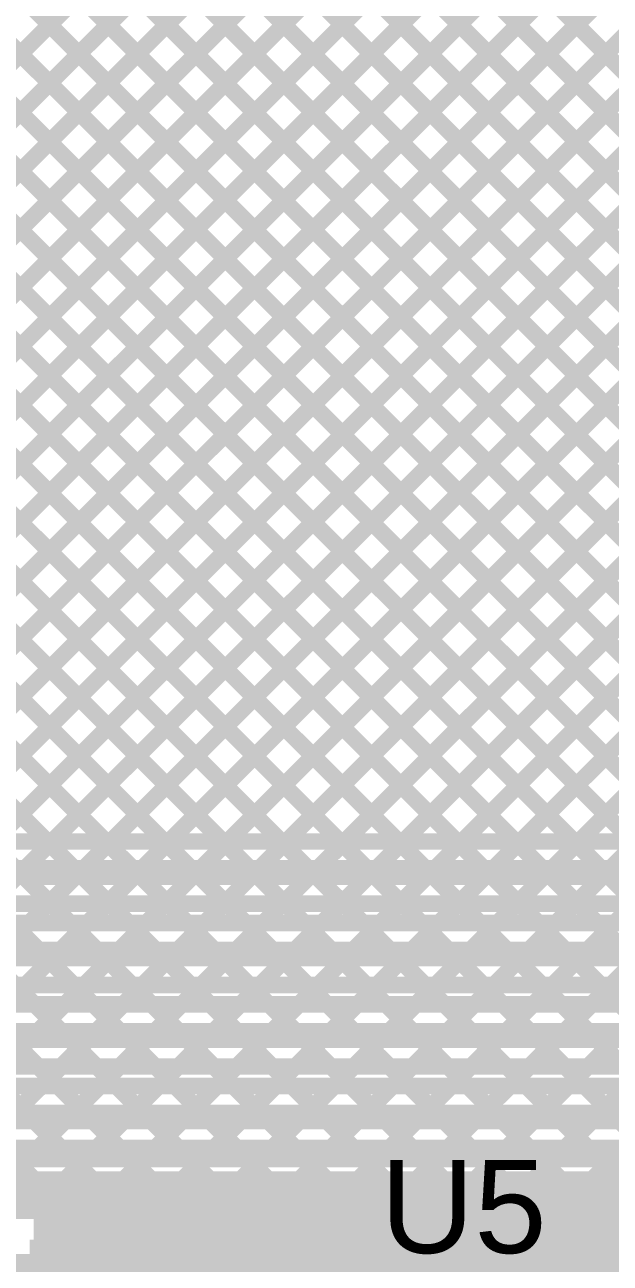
# Model space of a CAD drawing. Header units: millimetres. Extents: x -0.08 to 7.12, y -0.08 to 3.98.
# Drawn here: x 0.381 to 0.664, y 2.927 to 3.525 of the extents above; entities that cross this region are included whole.
import ezdxf

# ---------------------------------------------------------------- set-up
doc = ezdxf.new("R2010")
doc.units = ezdxf.units.MM
doc.header["$MEASUREMENT"] = 0
for name, color, linetype in [('BottomLayer', 5, 'Continuous'), ('BottomSolder', 6, 'Continuous'), ('TopLayer', 1, 'Continuous'), ('TopOverlay', 2, 'Continuous'), ('TopSolder', 216, 'Continuous')]:
    doc.layers.add(name, color=color, linetype=linetype)
doc.styles.add('Arial', font='', dxfattribs={"height": 0.2})
doc.styles.get('Arial').set_extended_font_data('Arial')

msp = doc.modelspace()

# ---------------------------------------------------------------- hatches: boundary and pattern name
at = {"layer": 'BottomLayer'}
msp.add_hatch(color=5, dxfattribs=at).paths.add_polyline_path([(0.385, 2.738), (0.939, 2.738), (0.939, 2.958), (0.385, 2.958)])
h = msp.add_hatch(color=5, dxfattribs=at)
edge = h.paths.add_edge_path()
edge.add_arc((0.494, 2.92), 0.01181, 0, 360)
at = {"layer": 'BottomSolder'}
h = msp.add_hatch(color=6, dxfattribs=at)
edge = h.paths.add_edge_path()
edge.add_arc((0.494, 2.92), 0.01581, 0, 360)
at = {"layer": 'TopLayer'}
msp.add_hatch(color=1, dxfattribs=at).paths.add_polyline_path([(0.383, 2.773), (0.727, 2.773), (0.727, 2.938), (0.383, 2.938)])
h = msp.add_hatch(color=1, dxfattribs=at)
edge = h.paths.add_edge_path()
edge.add_arc((0.494, 2.92), 0.01181, 0, 360)
at = {"layer": 'TopSolder'}
h = msp.add_hatch(color=216, dxfattribs=at)
edge = h.paths.add_edge_path()
edge.add_arc((0.494, 2.92), 0.01581, 0, 360)

# ---------------------------------------------------------------- linework, layer by layer
at = {"layer": 'BottomLayer', "const_width": 0.008}
for points in [[(-0.022, 3.08225), (0.67175, 3.776)], [(-0.022, 3.05396), (0.70004, 3.776)], [(-0.022, 3.11053), (0.64347, 3.776)], [(-0.022, 2.91254), (0.84146, 3.776)], [(-0.022, 2.99739), (0.75661, 3.776)], [(-0.022, 3.02568), (0.72832, 3.776)], [(-0.022, 2.96911), (0.78489, 3.776)], [(-0.022, 2.94082), (0.81318, 3.776)], [(-0.022, 2.88426), (0.86974, 3.776)], [(0.0525, 2.84562), (0.98288, 3.776)], [(0.0525, 2.76077), (1.06773, 3.776)], [(0.0525, 2.81733), (1.01117, 3.776)], [(0.0525, 2.78905), (1.03945, 3.776)], [(0.05715, 3.776), (0.86615, 2.967)], [(0.08543, 3.776), (0.89443, 2.967)], [(0.10547, 2.98344), (0.89803, 3.776)], [(0.11371, 3.776), (0.92271, 2.967)], [(0.12712, 2.97681), (0.92631, 3.776)], [(0.13529, 2.95669), (0.9546, 3.776)], [(0.142, 3.776), (1.1423, 2.7757)], [(0.17028, 3.776), (1.15644, 2.78984)], [(0.19857, 3.776), (1.17058, 2.80399)], [(0.22685, 3.776), (1.18472, 2.81813)], [(0.22718, 2.90716), (1.09602, 3.776)], [(0.25514, 3.776), (1.19887, 2.83227)], [(0.2558, 2.9075), (1.1243, 3.776)], [(0.28342, 3.776), (1.21301, 2.84641)], [(0.28409, 2.9075), (1.15259, 3.776)], [(0.3117, 3.776), (1.22715, 2.86056)], [(0.31237, 2.9075), (1.18087, 3.776)], [(0.33999, 3.776), (1.24129, 2.8747)], [(0.36827, 3.776), (1.25543, 2.88884)], [(0.39656, 3.776), (1.26958, 2.90298)], [(0.40016, 2.967), (1.20916, 3.776)], [(0.42844, 2.967), (1.23744, 3.776)], [(0.45672, 2.967), (1.26572, 3.776)], [(0.48501, 2.967), (1.29401, 3.776)], [(0.51329, 2.967), (1.32229, 3.776)], [(0.54158, 2.967), (1.35058, 3.776)], [(0.56986, 2.967), (1.37886, 3.776)], [(0.59815, 2.967), (1.40715, 3.776)], [(0.62643, 2.967), (1.43543, 3.776)], [(0.65471, 2.967), (1.46371, 3.776)], [(0.0579, 3.74696), (0.83786, 2.967)], [(0.05123, 3.72535), (0.80958, 2.967)], [(0.03874, 3.70955), (0.78129, 2.967)], [(0.02122, 3.69879), (0.75301, 2.967)], [(-0.00315, 3.69487), (0.72472, 2.967)], [(-0.022, 3.68544), (0.69644, 2.967)], [(-0.022, 3.65716), (0.66816, 2.967)], [(-0.022, 3.62887), (0.63987, 2.967)], [(-0.022, 3.60059), (0.61159, 2.967)], [(-0.022, 3.5723), (0.5833, 2.967)], [(-0.022, 3.54402), (0.55502, 2.967)], [(-0.022, 3.51573), (0.52673, 2.967)], [(-0.022, 3.48745), (0.49845, 2.967)], [(-0.022, 3.45917), (0.47017, 2.967)], [(-0.022, 3.43088), (0.44188, 2.967)], [(-0.022, 3.4026), (0.4136, 2.967)], [(-0.022, 3.37431), (0.38531, 2.967)], [(0.376, 2.967), (0.948, 2.967)]]:
    msp.add_lwpolyline(points, dxfattribs=at)
at = {"layer": 'BottomLayer', "const_width": 0.004}
for points in [[(0.38331, 2.967, 1), (0.38731, 2.967, 1)], [(0.39816, 2.967, 1), (0.40216, 2.967, 1)], [(0.4116, 2.967, 1), (0.4156, 2.967, 1)], [(0.42644, 2.967, 1), (0.43044, 2.967, 1)], [(0.43988, 2.967, 1), (0.44388, 2.967, 1)], [(0.45472, 2.967, 1), (0.45872, 2.967, 1)], [(0.46817, 2.967, 1), (0.47217, 2.967, 1)], [(0.48301, 2.967, 1), (0.48701, 2.967, 1)], [(0.49645, 2.967, 1), (0.50045, 2.967, 1)], [(0.51129, 2.967, 1), (0.51529, 2.967, 1)], [(0.52473, 2.967, 1), (0.52873, 2.967, 1)], [(0.53958, 2.967, 1), (0.54358, 2.967, 1)], [(0.55302, 2.967, 1), (0.55702, 2.967, 1)], [(0.56786, 2.967, 1), (0.57186, 2.967, 1)], [(0.5813, 2.967, 1), (0.5853, 2.967, 1)], [(0.59615, 2.967, 1), (0.60015, 2.967, 1)], [(0.60959, 2.967, 1), (0.61359, 2.967, 1)], [(0.62443, 2.967, 1), (0.62843, 2.967, 1)], [(0.63787, 2.967, 1), (0.64187, 2.967, 1)], [(0.65271, 2.967, 1), (0.65671, 2.967, 1)]]:
    msp.add_lwpolyline(points, format="xyb", close=True, dxfattribs=at)
at = {"layer": 'TopLayer'}
for points, const_width in [([(0.00573, 3.13826), (0.64347, 3.776)], 0.008), ([(0.03002, 3.13427), (0.67175, 3.776)], 0.008), ([(0.05715, 3.776), (0.70272, 3.13043)], 0.008), ([(0.05831, 3.13427), (0.70004, 3.776)], 0.008), ([(0.08543, 3.776), (0.731, 3.13043)], 0.008), ([(0.08659, 3.13427), (0.72832, 3.776)], 0.008), ([(0.11103, 3.13043), (0.75661, 3.776)], 0.008), ([(0.11371, 3.776), (0.75929, 3.13043)], 0.008), ([(0.13932, 3.13043), (0.78489, 3.776)], 0.008), ([(0.142, 3.776), (0.78757, 3.13043)], 0.008), ([(0.1676, 3.13043), (0.81318, 3.776)], 0.008), ([(0.17028, 3.776), (0.81586, 3.13043)], 0.008), ([(0.19588, 3.13043), (0.84146, 3.776)], 0.008), ([(0.19857, 3.776), (0.84414, 3.13043)], 0.008), ([(0.22417, 3.13043), (0.86974, 3.776)], 0.008), ([(0.22685, 3.776), (0.87243, 3.13043)], 0.008), ([(0.25245, 3.13043), (0.89803, 3.776)], 0.008), ([(0.25514, 3.776), (0.90071, 3.13043)], 0.008), ([(0.28074, 3.13043), (0.92631, 3.776)], 0.008), ([(0.28342, 3.776), (0.92899, 3.13043)], 0.008), ([(0.30902, 3.13043), (0.9546, 3.776)], 0.008), ([(0.3117, 3.776), (0.95728, 3.13043)], 0.008), ([(0.33731, 3.13043), (0.98288, 3.776)], 0.008), ([(0.33999, 3.776), (0.98556, 3.13043)], 0.008), ([(0.36559, 3.13043), (1.01117, 3.776)], 0.008), ([(0.36827, 3.776), (1.01385, 3.13043)], 0.008), ([(0.39387, 3.13043), (1.03945, 3.776)], 0.008), ([(0.39656, 3.776), (1.04213, 3.13043)], 0.008), ([(0.42216, 3.13043), (1.06773, 3.776)], 0.008), ([(0.45044, 3.13043), (1.09602, 3.776)], 0.008), ([(0.47873, 3.13043), (1.1243, 3.776)], 0.008), ([(0.50701, 3.13043), (1.15259, 3.776)], 0.008), ([(0.5353, 3.13043), (1.18087, 3.776)], 0.008), ([(0.56358, 3.13043), (1.20916, 3.776)], 0.008), ([(0.59186, 3.13043), (1.23744, 3.776)], 0.008), ([(0.62015, 3.13043), (1.26572, 3.776)], 0.008), ([(0.64843, 3.13043), (1.29401, 3.776)], 0.008), ([(0.0579, 3.74696), (0.67444, 3.13043)], 0.008), ([(0.05123, 3.72535), (0.64615, 3.13043)], 0.008), ([(0.03874, 3.70955), (0.61787, 3.13043)], 0.008), ([(0.02122, 3.69879), (0.58958, 3.13043)], 0.008), ([(-0.00315, 3.69487), (0.5613, 3.13043)], 0.008), ([(-0.022, 3.68544), (0.53301, 3.13043)], 0.008), ([(-0.022, 3.65716), (0.50473, 3.13043)], 0.008), ([(-0.022, 3.62887), (0.47645, 3.13043)], 0.008), ([(-0.022, 3.60059), (0.44816, 3.13043)], 0.008), ([(-0.022, 3.5723), (0.41988, 3.13043)], 0.008), ([(-0.022, 3.54402), (0.39159, 3.13043)], 0.008), ([(0.1012, 3.13043), (3.87761, 3.13043)], 0.008), ([(0.0607, 3.11543), (3.892, 3.11543)], 0.012), ([(0.1012, 3.10043), (3.87754, 3.10043)], 0.008), ([(0.38279, 3.09106), (0.39216, 3.10043)], 0.008), ([(0.39331, 3.10043), (0.40268, 3.09106)], 0.008), ([(0.41107, 3.09106), (0.42044, 3.10043)], 0.008), ([(0.42159, 3.10043), (0.43096, 3.09106)], 0.008), ([(0.43936, 3.09106), (0.44873, 3.10043)], 0.008), ([(0.44988, 3.10043), (0.45925, 3.09106)], 0.008), ([(0.46764, 3.09106), (0.47701, 3.10043)], 0.008), ([(0.47816, 3.10043), (0.48753, 3.09106)], 0.008), ([(0.49593, 3.09106), (0.5053, 3.10043)], 0.008), ([(0.50645, 3.10043), (0.51582, 3.09106)], 0.008), ([(0.52421, 3.09106), (0.53358, 3.10043)], 0.008), ([(0.53473, 3.10043), (0.5441, 3.09106)], 0.008), ([(0.55249, 3.09106), (0.56186, 3.10043)], 0.008), ([(0.56301, 3.10043), (0.57238, 3.09106)], 0.008), ([(0.58078, 3.09106), (0.59015, 3.10043)], 0.008), ([(0.5913, 3.10043), (0.60067, 3.09106)], 0.008), ([(0.60906, 3.09106), (0.61843, 3.10043)], 0.008), ([(0.61958, 3.10043), (0.62895, 3.09106)], 0.008), ([(0.63735, 3.09106), (0.64672, 3.10043)], 0.008), ([(0.64787, 3.10043), (0.65724, 3.09106)], 0.008), ([(0.66563, 3.09106), (0.675, 3.10043)], 0.008), ([(0.1012, 3.09106), (3.94584, 3.09106)], 0.008), ([(0.0607, 3.07606), (3.95206, 3.07606)], 0.012), ([(0.1012, 3.06106), (3.95206, 3.06106)], 0.008), ([(0.3717, 3.05169), (0.38107, 3.06106)], 0.008), ([(0.37611, 3.06106), (0.38548, 3.05169)], 0.008), ([(0.39999, 3.05169), (0.40936, 3.06106)], 0.008), ([(0.40439, 3.06106), (0.41376, 3.05169)], 0.008), ([(0.42827, 3.05169), (0.43764, 3.06106)], 0.008), ([(0.43268, 3.06106), (0.44205, 3.05169)], 0.008), ([(0.45656, 3.05169), (0.46593, 3.06106)], 0.008), ([(0.46096, 3.06106), (0.47033, 3.05169)], 0.008), ([(0.48484, 3.05169), (0.49421, 3.06106)], 0.008), ([(0.48925, 3.06106), (0.49862, 3.05169)], 0.008), ([(0.51312, 3.05169), (0.52249, 3.06106)], 0.008), ([(0.51753, 3.06106), (0.5269, 3.05169)], 0.008), ([(0.54141, 3.05169), (0.55078, 3.06106)], 0.008), ([(0.54582, 3.06106), (0.55519, 3.05169)], 0.008), ([(0.56969, 3.05169), (0.57906, 3.06106)], 0.008), ([(0.5741, 3.06106), (0.58347, 3.05169)], 0.008), ([(0.59798, 3.05169), (0.60735, 3.06106)], 0.008), ([(0.60238, 3.06106), (0.61175, 3.05169)], 0.008), ([(0.62626, 3.05169), (0.63563, 3.06106)], 0.008), ([(0.63067, 3.06106), (0.64004, 3.05169)], 0.008), ([(0.65455, 3.05169), (0.66392, 3.06106)], 0.008), ([(0.65895, 3.06106), (0.66832, 3.05169)], 0.008), ([(0.1012, 3.05169), (3.96597, 3.05169)], 0.008), ([(0.0607, 3.03669), (3.97219, 3.03669)], 0.012), ([(0.1012, 3.02169), (3.97219, 3.02169)], 0.008), ([(0.3872, 3.02169), (0.39657, 3.01231)], 0.008), ([(0.3889, 3.01231), (0.39827, 3.02169)], 0.008), ([(0.41548, 3.02169), (0.42485, 3.01231)], 0.008), ([(0.41719, 3.01231), (0.42656, 3.02169)], 0.008), ([(0.44376, 3.02169), (0.45314, 3.01231)], 0.008), ([(0.44547, 3.01231), (0.45484, 3.02169)], 0.008), ([(0.47205, 3.02169), (0.48142, 3.01231)], 0.008), ([(0.47375, 3.01231), (0.48312, 3.02169)], 0.008), ([(0.50033, 3.02169), (0.5097, 3.01231)], 0.008), ([(0.50204, 3.01231), (0.51141, 3.02169)], 0.008), ([(0.52862, 3.02169), (0.53799, 3.01231)], 0.008), ([(0.53032, 3.01231), (0.53969, 3.02169)], 0.008), ([(0.5569, 3.02169), (0.56627, 3.01231)], 0.008), ([(0.55861, 3.01231), (0.56798, 3.02169)], 0.008), ([(0.58519, 3.02169), (0.59456, 3.01231)], 0.008), ([(0.58689, 3.01231), (0.59626, 3.02169)], 0.008), ([(0.61347, 3.02169), (0.62284, 3.01231)], 0.008), ([(0.61518, 3.01231), (0.62455, 3.02169)], 0.008), ([(0.64175, 3.02169), (0.65113, 3.01231)], 0.008), ([(0.64346, 3.01231), (0.65283, 3.02169)], 0.008), ([(0.1012, 3.01231), (3.9821, 3.01232)], 0.008), ([(0.061, 2.99731), (3.98832, 2.99732)], 0.012), ([(0.11801, 2.98231), (3.95, 2.98232)], 0.008), ([(0.38182, 2.97694), (0.38719, 2.98231)], 0.008), ([(0.39828, 2.98231), (0.40365, 2.97694)], 0.008), ([(0.4101, 2.97694), (0.41547, 2.98231)], 0.008), ([(0.42657, 2.98231), (0.43194, 2.97695)], 0.008), ([(0.43838, 2.97695), (0.44375, 2.98231)], 0.008), ([(0.45485, 2.98231), (0.46022, 2.97695)], 0.008), ([(0.46667, 2.97695), (0.47204, 2.98231)], 0.008), ([(0.48314, 2.98231), (0.4885, 2.97695)], 0.008), ([(0.49495, 2.97695), (0.50032, 2.98231)], 0.008), ([(0.51142, 2.98231), (0.51679, 2.97695)], 0.008), ([(0.52324, 2.97695), (0.52861, 2.98231)], 0.008), ([(0.5397, 2.98231), (0.54507, 2.97695)], 0.008), ([(0.55152, 2.97695), (0.55689, 2.98231)], 0.008), ([(0.56799, 2.98231), (0.57336, 2.97695)], 0.008), ([(0.57981, 2.97695), (0.58518, 2.98231)], 0.008), ([(0.59627, 2.98231), (0.60164, 2.97695)], 0.008), ([(0.60809, 2.97695), (0.61346, 2.98231)], 0.008), ([(0.62456, 2.98231), (0.62993, 2.97695)], 0.008), ([(0.63637, 2.97695), (0.64174, 2.98231)], 0.008), ([(0.65284, 2.98231), (0.65821, 2.97695)], 0.008), ([(0.66466, 2.97695), (0.67003, 2.98231)], 0.008), ([(0.12698, 2.97694), (0.735, 2.97695)], 0.008), ([(0.11, 2.95794), (0.735, 2.95794)], 0.02), ([(0.0607, 2.91857), (0.42843, 2.91857)], 0.025)]:
    msp.add_lwpolyline(points, dxfattribs=dict(at, const_width=const_width))
for points, const_width in [([(0.38959, 3.13043, 1), (0.39359, 3.13043, 1)], 0.004), ([(0.39187, 3.13043, 1), (0.39587, 3.13043, 1)], 0.004), ([(0.41788, 3.13043, 1), (0.42188, 3.13043, 1)], 0.004), ([(0.42016, 3.13043, 1), (0.42416, 3.13043, 1)], 0.004), ([(0.44616, 3.13043, 1), (0.45016, 3.13043, 1)], 0.004), ([(0.44844, 3.13043, 1), (0.45244, 3.13043, 1)], 0.004), ([(0.47445, 3.13043, 1), (0.47845, 3.13043, 1)], 0.004), ([(0.47673, 3.13043, 1), (0.48073, 3.13043, 1)], 0.004), ([(0.50273, 3.13043, 1), (0.50673, 3.13043, 1)], 0.004), ([(0.50501, 3.13043, 1), (0.50901, 3.13043, 1)], 0.004), ([(0.53101, 3.13043, 1), (0.53501, 3.13043, 1)], 0.004), ([(0.5333, 3.13043, 1), (0.5373, 3.13043, 1)], 0.004), ([(0.5593, 3.13043, 1), (0.5633, 3.13043, 1)], 0.004), ([(0.56158, 3.13043, 1), (0.56558, 3.13043, 1)], 0.004), ([(0.58758, 3.13043, 1), (0.59158, 3.13043, 1)], 0.004), ([(0.58986, 3.13043, 1), (0.59386, 3.13043, 1)], 0.004), ([(0.61587, 3.13043, 1), (0.61987, 3.13043, 1)], 0.004), ([(0.61815, 3.13043, 1), (0.62215, 3.13043, 1)], 0.004), ([(0.64415, 3.13043, 1), (0.64815, 3.13043, 1)], 0.004), ([(0.64643, 3.13043, 1), (0.65043, 3.13043, 1)], 0.004), ([(0.39016, 3.10043, 1), (0.39416, 3.10043, 1)], 0.004), ([(0.39131, 3.10043, 1), (0.39531, 3.10043, 1)], 0.004), ([(0.41844, 3.10043, 1), (0.42244, 3.10043, 1)], 0.004), ([(0.41959, 3.10043, 1), (0.42359, 3.10043, 1)], 0.004), ([(0.44673, 3.10043, 1), (0.45073, 3.10043, 1)], 0.004), ([(0.44788, 3.10043, 1), (0.45188, 3.10043, 1)], 0.004), ([(0.47501, 3.10043, 1), (0.47901, 3.10043, 1)], 0.004), ([(0.47616, 3.10043, 1), (0.48016, 3.10043, 1)], 0.004), ([(0.5033, 3.10043, 1), (0.5073, 3.10043, 1)], 0.004), ([(0.50445, 3.10043, 1), (0.50845, 3.10043, 1)], 0.004), ([(0.53158, 3.10043, 1), (0.53558, 3.10043, 1)], 0.004), ([(0.53273, 3.10043, 1), (0.53673, 3.10043, 1)], 0.004), ([(0.55986, 3.10043, 1), (0.56386, 3.10043, 1)], 0.004), ([(0.56101, 3.10043, 1), (0.56501, 3.10043, 1)], 0.004), ([(0.58815, 3.10043, 1), (0.59215, 3.10043, 1)], 0.004), ([(0.5893, 3.10043, 1), (0.5933, 3.10043, 1)], 0.004), ([(0.61643, 3.10043, 1), (0.62043, 3.10043, 1)], 0.004), ([(0.61758, 3.10043, 1), (0.62158, 3.10043, 1)], 0.004), ([(0.64472, 3.10043, 1), (0.64872, 3.10043, 1)], 0.004), ([(0.64587, 3.10043, 1), (0.64987, 3.10043, 1)], 0.004), ([(0.38079, 3.09106, 1), (0.38479, 3.09106, 1)], 0.004), ([(0.40068, 3.09106, 1), (0.40468, 3.09106, 1)], 0.004), ([(0.40907, 3.09106, 1), (0.41307, 3.09106, 1)], 0.004), ([(0.42896, 3.09106, 1), (0.43296, 3.09106, 1)], 0.004), ([(0.43736, 3.09106, 1), (0.44136, 3.09106, 1)], 0.004), ([(0.45725, 3.09106, 1), (0.46125, 3.09106, 1)], 0.004), ([(0.46564, 3.09106, 1), (0.46964, 3.09106, 1)], 0.004), ([(0.48553, 3.09106, 1), (0.48953, 3.09106, 1)], 0.004), ([(0.49393, 3.09106, 1), (0.49793, 3.09106, 1)], 0.004), ([(0.51382, 3.09106, 1), (0.51782, 3.09106, 1)], 0.004), ([(0.52221, 3.09106, 1), (0.52621, 3.09106, 1)], 0.004), ([(0.5421, 3.09106, 1), (0.5461, 3.09106, 1)], 0.004), ([(0.55049, 3.09106, 1), (0.55449, 3.09106, 1)], 0.004), ([(0.57038, 3.09106, 1), (0.57438, 3.09106, 1)], 0.004), ([(0.57878, 3.09106, 1), (0.58278, 3.09106, 1)], 0.004), ([(0.59867, 3.09106, 1), (0.60267, 3.09106, 1)], 0.004), ([(0.60706, 3.09106, 1), (0.61106, 3.09106, 1)], 0.004), ([(0.62695, 3.09106, 1), (0.63095, 3.09106, 1)], 0.004), ([(0.63535, 3.09106, 1), (0.63935, 3.09106, 1)], 0.004), ([(0.65524, 3.09106, 1), (0.65924, 3.09106, 1)], 0.004), ([(0.66363, 3.09106, 1), (0.66763, 3.09106, 1)], 0.004), ([(0.37907, 3.06106, 1), (0.38307, 3.06106, 1)], 0.004), ([(0.40239, 3.06106, 1), (0.40639, 3.06106, 1)], 0.004), ([(0.40736, 3.06106, 1), (0.41136, 3.06106, 1)], 0.004), ([(0.43068, 3.06106, 1), (0.43468, 3.06106, 1)], 0.004), ([(0.43564, 3.06106, 1), (0.43964, 3.06106, 1)], 0.004), ([(0.45896, 3.06106, 1), (0.46296, 3.06106, 1)], 0.004), ([(0.46393, 3.06106, 1), (0.46793, 3.06106, 1)], 0.004), ([(0.48725, 3.06106, 1), (0.49125, 3.06106, 1)], 0.004), ([(0.49221, 3.06106, 1), (0.49621, 3.06106, 1)], 0.004), ([(0.51553, 3.06106, 1), (0.51953, 3.06106, 1)], 0.004), ([(0.52049, 3.06106, 1), (0.52449, 3.06106, 1)], 0.004), ([(0.54382, 3.06106, 1), (0.54782, 3.06106, 1)], 0.004), ([(0.54878, 3.06106, 1), (0.55278, 3.06106, 1)], 0.004), ([(0.5721, 3.06106, 1), (0.5761, 3.06106, 1)], 0.004), ([(0.57706, 3.06106, 1), (0.58106, 3.06106, 1)], 0.004), ([(0.60038, 3.06106, 1), (0.60438, 3.06106, 1)], 0.004), ([(0.60535, 3.06106, 1), (0.60935, 3.06106, 1)], 0.004), ([(0.62867, 3.06106, 1), (0.63267, 3.06106, 1)], 0.004), ([(0.63363, 3.06106, 1), (0.63763, 3.06106, 1)], 0.004), ([(0.65695, 3.06106, 1), (0.66095, 3.06106, 1)], 0.004), ([(0.66192, 3.06106, 1), (0.66592, 3.06106, 1)], 0.004), ([(0.38348, 3.05169, 1), (0.38748, 3.05169, 1)], 0.004), ([(0.39799, 3.05169, 1), (0.40199, 3.05169, 1)], 0.004), ([(0.41176, 3.05169, 1), (0.41576, 3.05169, 1)], 0.004), ([(0.42627, 3.05169, 1), (0.43027, 3.05169, 1)], 0.004), ([(0.44005, 3.05169, 1), (0.44405, 3.05169, 1)], 0.004), ([(0.45456, 3.05169, 1), (0.45856, 3.05169, 1)], 0.004), ([(0.46833, 3.05169, 1), (0.47233, 3.05169, 1)], 0.004), ([(0.48284, 3.05169, 1), (0.48684, 3.05169, 1)], 0.004), ([(0.49662, 3.05169, 1), (0.50062, 3.05169, 1)], 0.004), ([(0.51112, 3.05169, 1), (0.51512, 3.05169, 1)], 0.004), ([(0.5249, 3.05169, 1), (0.5289, 3.05169, 1)], 0.004), ([(0.53941, 3.05169, 1), (0.54341, 3.05169, 1)], 0.004), ([(0.55319, 3.05169, 1), (0.55719, 3.05169, 1)], 0.004), ([(0.56769, 3.05169, 1), (0.57169, 3.05169, 1)], 0.004), ([(0.58147, 3.05169, 1), (0.58547, 3.05169, 1)], 0.004), ([(0.59598, 3.05169, 1), (0.59998, 3.05169, 1)], 0.004), ([(0.60975, 3.05169, 1), (0.61375, 3.05169, 1)], 0.004), ([(0.62426, 3.05169, 1), (0.62826, 3.05169, 1)], 0.004), ([(0.63804, 3.05169, 1), (0.64204, 3.05169, 1)], 0.004), ([(0.65255, 3.05169, 1), (0.65655, 3.05169, 1)], 0.004), ([(0.3852, 3.02169, 1), (0.3892, 3.02169, 1)], 0.004), ([(0.39627, 3.02169, 1), (0.40027, 3.02169, 1)], 0.004), ([(0.41348, 3.02169, 1), (0.41748, 3.02169, 1)], 0.004), ([(0.42456, 3.02169, 1), (0.42856, 3.02169, 1)], 0.004), ([(0.44176, 3.02169, 1), (0.44576, 3.02169, 1)], 0.004), ([(0.45284, 3.02169, 1), (0.45684, 3.02169, 1)], 0.004), ([(0.47005, 3.02169, 1), (0.47405, 3.02169, 1)], 0.004), ([(0.48112, 3.02169, 1), (0.48512, 3.02169, 1)], 0.004), ([(0.49833, 3.02169, 1), (0.50233, 3.02169, 1)], 0.004), ([(0.50941, 3.02169, 1), (0.51341, 3.02169, 1)], 0.004), ([(0.52662, 3.02169, 1), (0.53062, 3.02169, 1)], 0.004), ([(0.53769, 3.02169, 1), (0.54169, 3.02169, 1)], 0.004), ([(0.5549, 3.02169, 1), (0.5589, 3.02169, 1)], 0.004), ([(0.56598, 3.02169, 1), (0.56998, 3.02169, 1)], 0.004), ([(0.58319, 3.02169, 1), (0.58719, 3.02169, 1)], 0.004), ([(0.59426, 3.02169, 1), (0.59826, 3.02169, 1)], 0.004), ([(0.61147, 3.02169, 1), (0.61547, 3.02169, 1)], 0.004), ([(0.62255, 3.02169, 1), (0.62655, 3.02169, 1)], 0.004), ([(0.63975, 3.02169, 1), (0.64375, 3.02169, 1)], 0.004), ([(0.65083, 3.02169, 1), (0.65483, 3.02169, 1)], 0.004), ([(0.3869, 3.01231, 1), (0.3909, 3.01231, 1)], 0.004), ([(0.39457, 3.01231, 1), (0.39857, 3.01231, 1)], 0.004), ([(0.41519, 3.01231, 1), (0.41919, 3.01231, 1)], 0.004), ([(0.42285, 3.01231, 1), (0.42685, 3.01231, 1)], 0.004), ([(0.44347, 3.01231, 1), (0.44747, 3.01231, 1)], 0.004), ([(0.45114, 3.01231, 1), (0.45514, 3.01231, 1)], 0.004), ([(0.47175, 3.01231, 1), (0.47575, 3.01231, 1)], 0.004), ([(0.47942, 3.01231, 1), (0.48342, 3.01231, 1)], 0.004), ([(0.50004, 3.01231, 1), (0.50404, 3.01231, 1)], 0.004), ([(0.5077, 3.01231, 1), (0.5117, 3.01231, 1)], 0.004), ([(0.52832, 3.01231, 1), (0.53232, 3.01231, 1)], 0.004), ([(0.53599, 3.01231, 1), (0.53999, 3.01231, 1)], 0.004), ([(0.55661, 3.01231, 1), (0.56061, 3.01231, 1)], 0.004), ([(0.56427, 3.01231, 1), (0.56827, 3.01231, 1)], 0.004), ([(0.58489, 3.01231, 1), (0.58889, 3.01231, 1)], 0.004), ([(0.59256, 3.01231, 1), (0.59656, 3.01231, 1)], 0.004), ([(0.61318, 3.01231, 1), (0.61718, 3.01231, 1)], 0.004), ([(0.62084, 3.01231, 1), (0.62484, 3.01231, 1)], 0.004), ([(0.64146, 3.01231, 1), (0.64546, 3.01231, 1)], 0.004), ([(0.64913, 3.01231, 1), (0.65313, 3.01231, 1)], 0.004), ([(0.38519, 2.98231, 1), (0.38919, 2.98231, 1)], 0.004), ([(0.39628, 2.98231, 1), (0.40028, 2.98231, 1)], 0.004), ([(0.41347, 2.98231, 1), (0.41747, 2.98231, 1)], 0.004), ([(0.42457, 2.98231, 1), (0.42857, 2.98231, 1)], 0.004), ([(0.44175, 2.98231, 1), (0.44575, 2.98231, 1)], 0.004), ([(0.45285, 2.98231, 1), (0.45685, 2.98231, 1)], 0.004), ([(0.47004, 2.98231, 1), (0.47404, 2.98231, 1)], 0.004), ([(0.48114, 2.98231, 1), (0.48514, 2.98231, 1)], 0.004), ([(0.49832, 2.98231, 1), (0.50232, 2.98231, 1)], 0.004), ([(0.50942, 2.98231, 1), (0.51342, 2.98231, 1)], 0.004), ([(0.52661, 2.98231, 1), (0.53061, 2.98231, 1)], 0.004), ([(0.5377, 2.98231, 1), (0.5417, 2.98231, 1)], 0.004), ([(0.55489, 2.98231, 1), (0.55889, 2.98231, 1)], 0.004), ([(0.56599, 2.98231, 1), (0.56999, 2.98231, 1)], 0.004), ([(0.58318, 2.98231, 1), (0.58718, 2.98231, 1)], 0.004), ([(0.59427, 2.98231, 1), (0.59827, 2.98231, 1)], 0.004), ([(0.61146, 2.98231, 1), (0.61546, 2.98231, 1)], 0.004), ([(0.62256, 2.98231, 1), (0.62656, 2.98231, 1)], 0.004), ([(0.63974, 2.98231, 1), (0.64374, 2.98231, 1)], 0.004), ([(0.65084, 2.98231, 1), (0.65484, 2.98231, 1)], 0.004), ([(0.37982, 2.97694, 1), (0.38382, 2.97694, 1)], 0.004), ([(0.40165, 2.97694, 1), (0.40565, 2.97694, 1)], 0.004), ([(0.4081, 2.97694, 1), (0.4121, 2.97694, 1)], 0.004), ([(0.42994, 2.97695, 1), (0.43394, 2.97695, 1)], 0.004), ([(0.43638, 2.97695, 1), (0.44038, 2.97695, 1)], 0.004), ([(0.45822, 2.97695, 1), (0.46222, 2.97695, 1)], 0.004), ([(0.46467, 2.97695, 1), (0.46867, 2.97695, 1)], 0.004), ([(0.4865, 2.97695, 1), (0.4905, 2.97695, 1)], 0.004), ([(0.49295, 2.97695, 1), (0.49695, 2.97695, 1)], 0.004), ([(0.51479, 2.97695, 1), (0.51879, 2.97695, 1)], 0.004), ([(0.52124, 2.97695, 1), (0.52524, 2.97695, 1)], 0.004), ([(0.54307, 2.97695, 1), (0.54707, 2.97695, 1)], 0.004), ([(0.54952, 2.97695, 1), (0.55352, 2.97695, 1)], 0.004), ([(0.57136, 2.97695, 1), (0.57536, 2.97695, 1)], 0.004), ([(0.57781, 2.97695, 1), (0.58181, 2.97695, 1)], 0.004), ([(0.59964, 2.97695, 1), (0.60364, 2.97695, 1)], 0.004), ([(0.60609, 2.97695, 1), (0.61009, 2.97695, 1)], 0.004), ([(0.62793, 2.97695, 1), (0.63193, 2.97695, 1)], 0.004), ([(0.63437, 2.97695, 1), (0.63837, 2.97695, 1)], 0.004), ([(0.65621, 2.97695, 1), (0.66021, 2.97695, 1)], 0.004), ([(0.66266, 2.97695, 1), (0.66666, 2.97695, 1)], 0.004), ([(0.42218, 2.91857, 1), (0.43468, 2.91857, 1)], 0.0125)]:
    msp.add_lwpolyline(points, format="xyb", close=True, dxfattribs=dict(at, const_width=const_width))

# ---------------------------------------------------------------- texts
at = {"layer": 'TopOverlay', "style": 'Arial'}
msp.add_text('U5', height=0.045, dxfattribs=at).set_placement((0.55251, 2.93151))

doc.saveas('drawing.dxf')
